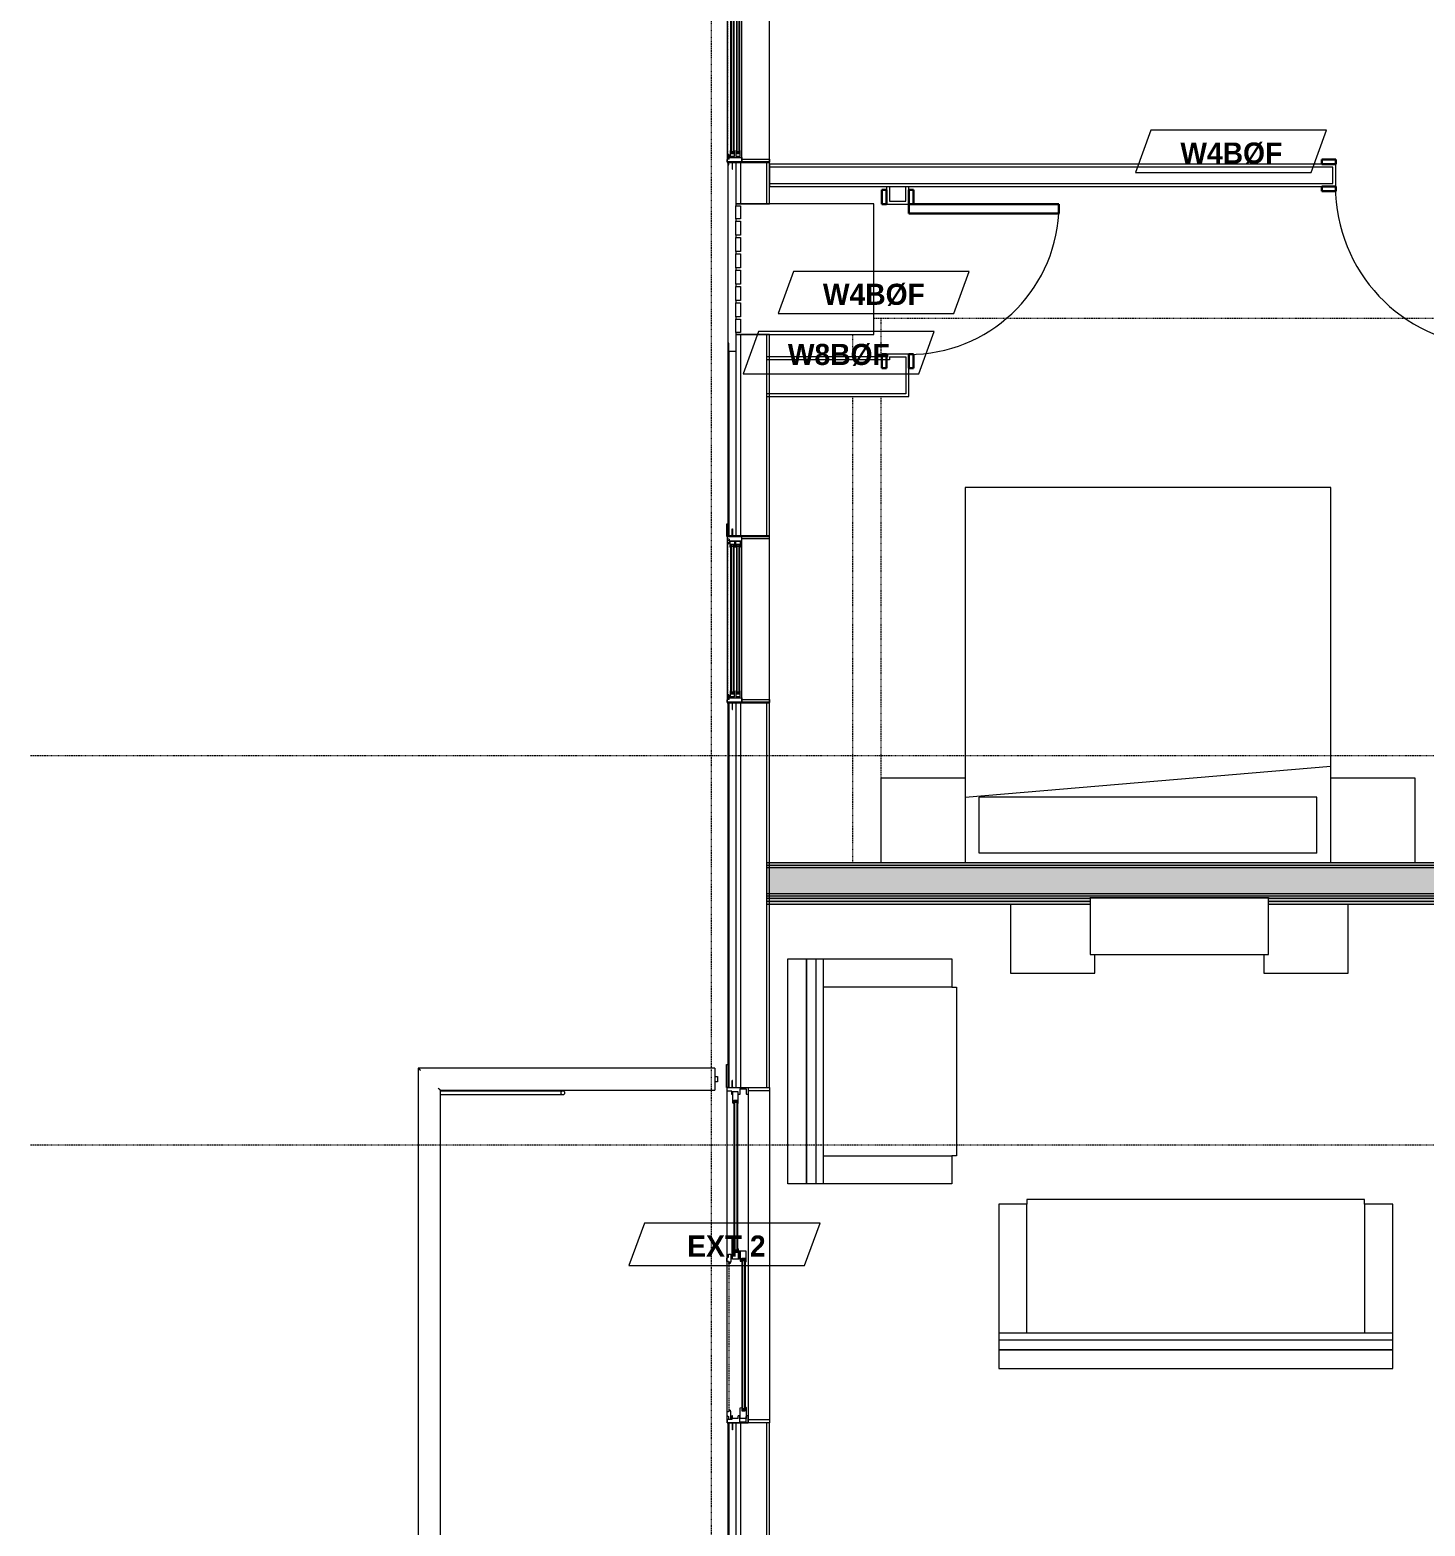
# Model space of a CAD drawing. Header units: inches. Extents: x -4010 to -1872, y 9846 to 12241.
# Drawn here: x -4009.5 to -3712, y 10989.2 to 11308.2 of the extents above; entities that cross this region are included whole.
import ezdxf

# ---------------------------------------------------------------- set-up
doc = ezdxf.new("R2010")
doc.units = ezdxf.units.IN
doc.header["$MEASUREMENT"] = 0
for name, pattern in [('Aligning Line 1_8_', [0.25, 0.125, -0.125]), ('Aligning Line 1_8__2_', [0.25, 0.125, -0.125]), ('Dash', [0.25, 0.125, -0.125])]:
    doc.linetypes.add(name, pattern=pattern)
for name, color, linetype, lineweight in [('0-1', 7, 'Continuous', 5), ('0-2', 7, 'Continuous', 9), ('A-DETL-GENF-1', 7, 'Continuous', 9), ('A-DETL-GENF-2', 92, 'Continuous', 18), ('A-DETL-GENF-HDLN-1', 7, 'Dash', 9), ('A-DETL-GENF-HDLN-2', 1, 'Continuous', 18), ('A-DOOR', 31, 'Continuous', 18), ('A-DOOR-1', 7, 'Continuous', 9), ('A-DOOR-3', 31, 'Continuous', 9), ('A-DOOR-4', 31, 'Continuous', 30), ('A-DOOR-FRAM-1', 7, 'Continuous', 9), ('A-DOOR-FRAM-3', 31, 'Continuous', 30), ('A-FLOR-HRAL-1', 7, 'Continuous', 9), ('A-GENM-1', 7, 'Continuous', 9), ('A-GLAZ', 151, 'Continuous', 18), ('A-GLAZ-1', 10, 'Continuous', 30), ('A-GLAZ-2', 7, 'Continuous', 9), ('A-WALL', 113, 'Continuous', 18), ('A-WALL-1', 7, 'Continuous', 9), ('A-WALL-2', 250, 'Continuous', 18), ('A-WALL-3', 113, 'Continuous', 9), ('A-WALL-IDEN', 211, 'Continuous', 9), ('G-ANNO-SYMB-1', 147, 'Aligning Line 1_8_', 9), ('G-ANNO-SYMB-2', 147, 'Aligning Line 1_8__2_', 9), ('I-FURN', 30, 'Continuous', 9), ('I-FURN-HDLN', 30, 'Dash', 9), ('I-WALL-1', 21, 'Continuous', 18), ('I-WALL-2', 241, 'Continuous', 5), ('I-WALL-3', 7, 'Continuous', 9), ('I-WALL-4', 2, 'Continuous', 9), ('S-BEAM-1', 7, 'Continuous', 9)]:
    doc.layers.add(name, color=color, linetype=linetype, lineweight=lineweight)
doc.styles.add('Century Gothic_B', font='GOTHICB.TTF', dxfattribs={"height": 4.5})

# ---------------------------------------------------------------- blocks, each defined once
blk = doc.blocks.new('Window-Double_Hung-Marvin-Essential - ESDH3066 - 3rd floor-3033826-UNITS PLANS - 3RD FLOOR')
at = {"layer": 'A-DETL-GENF-HDLN-1'}
blk.add_line((16.1, 4.47), (-16.5, 4.47), dxfattribs=at)
at = {"layer": 'A-DETL-GENF-HDLN-2'}
for p, q in [((-19.25, 3.48), (-19.25, 3.44)), ((-17.75, 3.48), (-19.25, 3.48)), ((-19.25, 3.44), (-17.9, 3.44)), ((-17.9, 3.44), (-17.9, 3.33)), ((-17.9, 3.33), (-17.75, 3.33)), ((-17.75, 4.53), (-17.16, 4.53)), ((-17.75, 4.53), (-17.75, 1.44)), ((-17.08, 4.12), (-17.16, 4.53)), ((-17.08, 4.12), (-16.19, 4.12)), ((-16.85, 4.5), (-16.85, 4.12)), ((-16.3, 4.5), (-16.85, 4.5)), ((-16.38, 4.02), (-16.72, 4.02)), ((-16.72, 4.02), (-16.72, 1.44)), ((-15.34, 3.94), (-16.56, 3.94)), ((-16.56, 3), (-16.56, 3.94)), ((-16.38, 4.12), (-16.38, 4.02)), ((-16.3, 4.26), (-16.3, 4.5)), ((-16.18, 4.26), (-16.3, 4.26)), ((-16.19, 4.22), (-16.1, 4.22)), ((-16.19, 4.12), (-16.19, 4.22)), ((-16.18, 4.47), (-16.1, 4.47)), ((-16.18, 4.47), (-16.18, 4.26)), ((-16.1, 4.22), (-16.1, 4.47)), ((-15.94, 3.12), (-15.94, 3.84)), ((-15.94, 3.84), (-15.28, 3.84)), ((-15.84, 3.13), (-15.84, 3.82)), ((-15.54, 3.26), (-15.54, 3.7)), ((-15.34, 3.94), (-15.28, 3.88)), ((-15.28, 3.84), (-15.28, 3.88)), ((15.34, 3.94), (15.28, 3.88)), ((15.28, 3.84), (15.28, 3.88)), ((15.94, 3.84), (15.28, 3.84)), ((15.34, 3.94), (16.56, 3.94)), ((15.54, 3.26), (15.54, 3.7)), ((15.84, 3.13), (15.84, 3.82)), ((15.94, 3.12), (15.94, 3.84)), ((16.18, 4.47), (16.1, 4.47)), ((16.1, 4.22), (16.1, 4.47)), ((16.19, 4.22), (16.1, 4.22)), ((16.18, 4.47), (16.18, 4.26)), ((16.18, 4.26), (16.3, 4.26)), ((16.19, 4.12), (16.19, 4.22)), ((17.08, 4.12), (16.19, 4.12)), ((16.3, 4.26), (16.3, 4.5)), ((16.3, 4.5), (16.85, 4.5)), ((16.38, 4.12), (16.38, 4.02)), ((16.38, 4.02), (16.72, 4.02)), ((16.56, 3), (16.56, 3.94)), ((16.72, 4.02), (16.72, 1.44)), ((16.85, 4.5), (16.85, 4.12)), ((17.08, 4.12), (17.16, 4.53)), ((17.75, 4.53), (17.16, 4.53)), ((17.75, 4.53), (17.75, 1.44)), ((17.75, 3.48), (19.25, 3.48)), ((17.9, 3.33), (17.75, 3.33)), ((17.9, 3.44), (17.9, 3.33)), ((19.25, 3.44), (17.9, 3.44)), ((19.25, 3.48), (19.25, 3.44)), ((-16.72, 1.44), (-17.75, 1.44)), ((-17.13, 1.41), (-17.13, -4.44)), ((-16.56, 3), (-15.34, 3)), ((-15.34, 2.72), (-16.56, 2.72)), ((-16.56, 1.78), (-16.56, 2.72)), ((-16.56, 1.78), (-15.34, 1.78)), ((-15.28, 3.12), (-15.94, 3.12)), ((-15.94, 1.9), (-15.94, 2.62)), ((-15.94, 2.62), (-15.28, 2.62)), ((-15.28, 1.9), (-15.94, 1.9)), ((-15.84, 1.91), (-15.84, 2.6)), ((-15.54, 2.04), (-15.54, 2.48)), ((-15.34, 3), (-15.28, 3.06)), ((-15.34, 2.72), (-15.28, 2.66)), ((-15.34, 1.78), (-15.28, 1.84)), ((-15.28, 3.06), (-15.28, 3.12)), ((-15.28, 2.62), (-15.28, 2.66)), ((-15.28, 1.84), (-15.28, 1.9)), ((15.28, 3.06), (15.28, 3.12)), ((15.28, 3.12), (15.94, 3.12)), ((15.34, 3), (15.28, 3.06)), ((15.34, 2.72), (15.28, 2.66)), ((15.28, 2.62), (15.28, 2.66)), ((15.94, 2.62), (15.28, 2.62)), ((15.28, 1.84), (15.28, 1.9)), ((15.28, 1.9), (15.94, 1.9)), ((15.34, 1.78), (15.28, 1.84)), ((16.56, 3), (15.34, 3)), ((15.34, 2.72), (16.56, 2.72)), ((16.56, 1.78), (15.34, 1.78)), ((15.54, 2.04), (15.54, 2.48)), ((15.84, 1.91), (15.84, 2.6)), ((15.94, 1.9), (15.94, 2.62)), ((16.56, 1.78), (16.56, 2.72)), ((16.72, 1.44), (17.75, 1.44)), ((17.12, -4.44), (17.12, 1.41)), ((-17.13, -4.44), (-17.75, -4.44)), ((17.12, -4.44), (17.75, -4.44))]:
    blk.add_line(p, q, dxfattribs=at)
at = {"layer": 'A-GLAZ'}
for p, q in [((15.84, 3.82), (-15.84, 3.82)), ((15.84, 3.7), (-15.84, 3.7)), ((15.84, 3.26), (-15.84, 3.26)), ((15.84, 3.13), (-15.84, 3.13)), ((15.84, 2.6), (-15.84, 2.6)), ((15.84, 2.48), (-15.84, 2.48)), ((15.84, 2.04), (-15.84, 2.04)), ((15.84, 1.91), (-15.84, 1.91))]:
    blk.add_line(p, q, dxfattribs=at)
at = {"layer": 'A-GLAZ-1'}
for p, q in [((-17.75, 4.53), (-17.75, 1.44)), ((17.75, 1.44), (17.75, 4.53)), ((-17.75, 1.41), (-17.75, -4.44)), ((17.75, -4.44), (17.75, 1.41))]:
    blk.add_line(p, q, dxfattribs=at)
at = {"layer": 'A-GLAZ-2'}
for p, q in [((17.75, 4.53), (-17.75, 4.53)), ((20.27, 4.69), (17.75, 4.69)), ((17.75, 4.69), (17.75, 4.53)), ((17.75, 4.44), (20.27, 4.44)), ((20.27, 4.44), (20.27, 4.69)), ((-17.75, 1.44), (17.75, 1.44)), ((-17.75, -4.44), (17.75, -4.44))]:
    blk.add_line(p, q, dxfattribs=at)
blk = doc.blocks.new('V-Series_EWC4_SPVU_RFA_2015 - 2ND AND 3RD FLOOR-2226480-UNITS PLANS - 3RD FLOOR')
at = {"layer": 'A-GENM-1'}
for p, q in [((-3829.54, 11738.59), (-3858.97, 11738.59)), ((-3858.97, 11738.59), (-3858.97, 11738.15)), ((-3858.97, 11735.36), (-3858.97, 11738.15)), ((-3858.97, 11738.15), (-3857.97, 11738.15)), ((-3857.97, 11738.15), (-3857.97, 11735.36)), ((-3829.54, 11710.71), (-3829.54, 11738.59)), ((-3857.97, 11735.36), (-3858.97, 11735.36)), ((-3858.97, 11735.36), (-3858.97, 11734.86)), ((-3858.97, 11731.87), (-3858.97, 11734.86)), ((-3858.97, 11734.86), (-3857.97, 11734.86)), ((-3857.97, 11734.86), (-3857.97, 11731.87)), ((-3857.97, 11731.87), (-3858.97, 11731.87)), ((-3858.97, 11731.87), (-3858.97, 11731.37)), ((-3858.97, 11728.39), (-3858.97, 11731.37)), ((-3858.97, 11731.37), (-3857.97, 11731.37)), ((-3857.97, 11731.37), (-3857.97, 11728.39)), ((-3857.97, 11728.39), (-3858.97, 11728.39)), ((-3858.97, 11728.39), (-3858.97, 11727.89)), ((-3858.97, 11724.9), (-3858.97, 11727.89)), ((-3858.97, 11727.89), (-3857.97, 11727.89)), ((-3857.97, 11727.89), (-3857.97, 11724.9)), ((-3857.97, 11724.9), (-3858.97, 11724.9)), ((-3858.97, 11724.9), (-3858.97, 11724.4)), ((-3858.97, 11721.42), (-3858.97, 11724.4)), ((-3858.97, 11724.4), (-3857.97, 11724.4)), ((-3857.97, 11724.4), (-3857.97, 11721.42)), ((-3857.97, 11721.42), (-3858.97, 11721.42)), ((-3858.97, 11721.42), (-3858.97, 11720.92)), ((-3858.97, 11717.93), (-3858.97, 11720.92)), ((-3858.97, 11720.92), (-3857.97, 11720.92)), ((-3857.97, 11720.92), (-3857.97, 11717.93)), ((-3857.97, 11717.93), (-3858.97, 11717.93)), ((-3858.97, 11717.93), (-3858.97, 11717.43)), ((-3858.97, 11714.45), (-3858.97, 11717.43)), ((-3858.97, 11717.43), (-3857.97, 11717.43)), ((-3857.97, 11714.45), (-3858.97, 11714.45)), ((-3858.97, 11714.45), (-3858.97, 11713.95)), ((-3857.97, 11717.43), (-3857.97, 11714.45)), ((-3858.97, 11711.15), (-3858.97, 11713.95)), ((-3858.97, 11713.95), (-3857.97, 11713.95)), ((-3857.97, 11713.95), (-3857.97, 11711.15)), ((-3857.97, 11711.15), (-3858.97, 11711.15)), ((-3858.97, 11711.15), (-3858.97, 11710.71)), ((-3858.97, 11710.71), (-3829.54, 11710.71))]:
    blk.add_line(p, q, dxfattribs=at)
blk = doc.blocks.new('Perforated Panel at Magic-Pak - hvac panel - 3rd floor-2505075-UNITS PLANS - 3RD FLOOR')
at = {"layer": 'A-GLAZ-2'}
for p, q in [((19.01, 4.44), (-19.01, 4.44)), ((-19.01, 4.37), (19.01, 4.37))]:
    blk.add_line(p, q, dxfattribs=at)
blk = doc.blocks.new('Railing - Baluster_01-2700443-UNITS PLANS - 3RD FLOOR')
at = {"layer": 'A-FLOR-HRAL-1'}
for p, q in [((-0.59, 1.18), (0.59, 1.18)), ((-0.59, 0.59), (-0.59, 1.18)), ((0.59, 1.18), (0.59, 0.59))]:
    blk.add_line(p, q, dxfattribs=at)
blk = doc.blocks.new('Railing - Railing-2700310-UNITS PLANS - 3RD FLOOR')
at = {"layer": 'A-FLOR-HRAL-1'}
for p, q in [((-3863.47, 11086.83), (-3926.72, 11086.83)), ((-3926.72, 11086.83), (-3926.72, 10972.78)), ((-3863.47, 11086.83), (-3863.47, 11086.35)), ((-3863.47, 11086.35), (-3863.47, 11082.57)), ((-3922, 11082.1), (-3863.47, 11082.1)), ((-3922, 10977.5), (-3922, 11082.1)), ((-3863.47, 11082.57), (-3863.47, 11082.1)), ((-3863.47, 10977.5), (-3922, 10977.5)), ((-3863.47, 10977.5), (-3863.47, 10977.03)), ((-3863.47, 10977.03), (-3863.47, 10973.25)), ((-3926.72, 10972.78), (-3863.47, 10972.78)), ((-3863.47, 10973.25), (-3863.47, 10972.78))]:
    blk.add_line(p, q, dxfattribs=at)
for points, knots in [([(-3926.72, 11086.83), (-3926.72, 11086.83), (-3926.72, 11086.82), (-3926.69, 11086.79), (-3926.66, 11086.76), (-3926.63, 11086.74), (-3926.61, 11086.71), (-3926.58, 11086.68), (-3926.54, 11086.64), (-3926.5, 11086.6), (-3926.46, 11086.56), (-3926.42, 11086.53), (-3926.35, 11086.46), (-3926.29, 11086.4), (-3926.25, 11086.35)], [0, 0, 0, 0, 0.166667, 0.25, 0.333333, 0.416667, 0.458333, 0.5, 0.583333, 0.666667, 0.708333, 0.75, 0.833333, 1, 1, 1, 1]), ([(-3922.47, 11082.57), (-3922.43, 11082.53), (-3922.37, 11082.47), (-3922.29, 11082.39), (-3922.24, 11082.35), (-3922.21, 11082.31), (-3922.18, 11082.28), (-3922.14, 11082.25), (-3922.12, 11082.22), (-3922.09, 11082.19), (-3922.06, 11082.16), (-3922.03, 11082.14), (-3922.01, 11082.11), (-3922, 11082.1), (-3922, 11082.1)], [0, 0, 0, 0, 0.166667, 0.25, 0.333333, 0.375, 0.416667, 0.5, 0.541667, 0.583333, 0.666667, 0.75, 0.833333, 1, 1, 1, 1]), ([(-3922.47, 10977.03), (-3922.43, 10977.07), (-3922.37, 10977.13), (-3922.29, 10977.21), (-3922.24, 10977.26), (-3922.21, 10977.29), (-3922.18, 10977.33), (-3922.14, 10977.36), (-3922.12, 10977.38), (-3922.09, 10977.41), (-3922.06, 10977.44), (-3922.03, 10977.47), (-3922.01, 10977.49), (-3922, 10977.5), (-3922, 10977.5)], [0, 0, 0, 0, 0.166667, 0.25, 0.333333, 0.375, 0.416667, 0.5, 0.541667, 0.583333, 0.666667, 0.75, 0.833333, 1, 1, 1, 1]), ([(-3926.72, 10972.78), (-3926.72, 10972.78), (-3926.72, 10972.78), (-3926.69, 10972.81), (-3926.66, 10972.84), (-3926.63, 10972.87), (-3926.61, 10972.89), (-3926.58, 10972.92), (-3926.54, 10972.96), (-3926.5, 10973), (-3926.46, 10973.04), (-3926.42, 10973.08), (-3926.35, 10973.15), (-3926.29, 10973.21), (-3926.25, 10973.25)], [0, 0, 0, 0, 0.166667, 0.25, 0.333333, 0.416667, 0.458333, 0.5, 0.583333, 0.666667, 0.708333, 0.75, 0.833333, 1, 1, 1, 1])]:
    blk.add_open_spline(points, degree=3, knots=knots, dxfattribs=at)
at = {"rotation": 270.0000000000003}
blk.add_blockref('Railing - Baluster_01-2700443-UNITS PLANS - 3RD FLOOR', (-3864.06, 11084.46), dxfattribs=at)
blk = doc.blocks.new('Walls 83 - Walls 1-2574995-UNITS PLANS - 3RD FLOOR')
at = {"layer": 'S-BEAM-1'}
for p, q in [((-3895.9, 11081.92), (-3922, 11081.92)), ((-3922, 11081.17), (-3895.9, 11081.17))]:
    blk.add_line(p, q, dxfattribs=at)
at = {"layer": 'S-BEAM-1', "flags": 128}
for points in [[(-3895.9, 11081.92), (-3896, 11081.91), (-3896.1, 11081.88), (-3896.19, 11081.82), (-3896.26, 11081.76), (-3896.31, 11081.68), (-3896.33, 11081.59), (-3896.33, 11081.5), (-3896.31, 11081.41), (-3896.26, 11081.33), (-3896.19, 11081.26), (-3896.1, 11081.21), (-3896, 11081.18), (-3895.9, 11081.17)], [(-3895.9, 11081.17), (-3895.8, 11081.18), (-3895.7, 11081.21), (-3895.61, 11081.26), (-3895.55, 11081.33), (-3895.5, 11081.41), (-3895.47, 11081.5), (-3895.47, 11081.59), (-3895.5, 11081.68), (-3895.55, 11081.76), (-3895.61, 11081.82), (-3895.7, 11081.88), (-3895.8, 11081.91), (-3895.9, 11081.92)]]:
    blk.add_lwpolyline(points, dxfattribs=at)
blk = doc.blocks.new('Door-Sliding-Marvin-2_Panel_Patio_Door-Essential - ESSPD6068 - 3rd floor-3095062-UNITS PLANS - 3RD FLOOR')
at = {"layer": 'A-DETL-GENF-1'}
for p, q in [((-32.87, -2.97), (-32.87, -2.52)), ((-32.61, -2.97), (-32.61, -2.52))]:
    blk.add_line(p, q, dxfattribs=at)
at = {"layer": 'A-DETL-GENF-2'}
for p, q in [((-35.75, 4.44), (-35.06, 4.44)), ((-35.75, -0.03), (-35.75, 4.44)), ((-35.06, 4.44), (-35.06, -0.03)), ((35.06, 4.44), (35.75, 4.44)), ((35.06, -0.03), (35.06, 4.44)), ((35.75, 4.44), (35.75, -0.03)), ((-35.06, -0.03), (-35.75, -0.03)), ((-35.75, -0.06), (-34.25, -0.06)), ((-35.75, -4.53), (-35.75, -0.06)), ((-35.5, -0.5), (-34.39, -0.5)), ((-35.5, -1.88), (-35.5, -0.5)), ((-35.5, -1.88), (-34.25, -1.88)), ((-32.41, -2.19), (-34.81, -2.19)), ((-34.81, -2.19), (-34.81, -3.44)), ((-34.39, -0.5), (-34.25, -0.35)), ((-34.25, -0.06), (-34.25, -0.35)), ((-34.25, -1.88), (-34.25, -2.19)), ((-33.09, -2.38), (-32.34, -2.38)), ((-33.09, -3.13), (-33.09, -2.38)), ((-32.38, -3.13), (-33.09, -3.13)), ((-32.98, -2.52), (-32.98, -2.38)), ((-32.98, -2.97), (-32.98, -3.13)), ((-32.46, -3.44), (-32.38, -3.13)), ((-32.34, -2.25), (-32.41, -2.19)), ((-32.34, -2.38), (-32.34, -2.25)), ((35.75, -0.03), (35.06, -0.03)), ((-37.25, -3.44), (-37.25, -3.48)), ((-35.91, -3.44), (-37.25, -3.44)), ((-35.75, -3.48), (-37.25, -3.48)), ((-35.75, -3.33), (-35.91, -3.33)), ((-35.91, -3.44), (-35.91, -3.33)), ((-35, -4.53), (-35.75, -4.53)), ((-34.25, -3.56), (-35, -3.56)), ((-35, -3.56), (-35, -4.53)), ((-34.81, -3.44), (-32.46, -3.44)), ((-34.25, -3.44), (-34.25, -3.56))]:
    blk.add_line(p, q, dxfattribs=at)
at = {"layer": 'A-DETL-GENF-HDLN-1'}
blk.add_line((1.75, -4.19), (33.01, -4.19), dxfattribs=at)
at = {"layer": 'A-DETL-GENF-HDLN-2'}
for p, q in [((-32.87, -2.97), (-32.87, -2.52)), ((-32.61, -2.97), (-32.61, -2.52)), ((-1.41, -2.25), (-1.34, -2.19)), ((-1.41, -2.38), (-1.41, -2.25)), ((-0.66, -2.38), (-1.41, -2.38)), ((-1.29, -3.44), (-1.38, -3.13)), ((-1.38, -3.13), (-0.66, -3.13)), ((-1.34, -2.19), (0.87, -2.19)), ((-1.14, -2.97), (-1.14, -2.52)), ((1.34, -0.5), (-0.88, -0.5)), ((-0.88, -0.5), (-0.88, -1.97)), ((-0.88, -1.75), (1.29, -1.75)), ((0.24, -2.07), (-0.88, -1.97)), ((-0.88, -2.97), (-0.88, -2.52)), ((-0.77, -2.52), (-0.77, -2.38)), ((-0.77, -2.97), (-0.77, -3.13)), ((-0.66, -3.13), (-0.66, -2.38)), ((-0.24, -1.83), (-0.43, -1.83)), ((-0.43, -1.83), (-0.43, -1.93)), ((-0.43, -1.93), (0.43, -2.01)), ((-0.24, -1.76), (-0.24, -1.83)), ((-0.24, -1.87), (-0.24, -1.95)), ((-0.24, -1.87), (0.87, -1.97)), ((0.24, -2.07), (0.24, -1.99)), ((0.24, -2.11), (0.43, -2.11)), ((0.24, -2.18), (0.24, -2.11)), ((0.43, -2.11), (0.43, -2.01)), ((0.66, -1.44), (0.66, -0.69)), ((0.66, -0.69), (1.41, -0.69)), ((1.37, -1.44), (0.66, -1.44)), ((0.77, -0.83), (0.77, -0.69)), ((0.77, -1.29), (0.77, -1.44)), ((0.87, -1.97), (0.87, -3.44)), ((0.88, -1.29), (0.88, -0.83)), ((1.14, -1.29), (1.14, -0.83)), ((1.29, -1.75), (1.37, -1.44)), ((1.41, -0.56), (1.34, -0.5)), ((1.41, -0.69), (1.41, -0.56)), ((32.41, -0.56), (32.47, -0.5)), ((32.41, -0.69), (32.41, -0.56)), ((33.16, -0.69), (32.41, -0.69)), ((32.52, -1.75), (32.44, -1.44)), ((32.44, -1.44), (33.16, -1.44)), ((32.47, -0.5), (34.84, -0.5)), ((34.84, -1.75), (32.52, -1.75)), ((32.68, -1.29), (32.68, -0.83)), ((32.93, -1.29), (32.93, -0.83)), ((33.04, -0.83), (33.04, -0.69)), ((33.04, -1.29), (33.04, -1.44)), ((33.16, -1.44), (33.16, -0.69)), ((35.75, -0.06), (34.25, -0.06)), ((34.25, -0.06), (34.25, -0.35)), ((34.39, -0.5), (34.25, -0.35)), ((35.5, -1.88), (34.25, -1.88)), ((34.25, -1.88), (34.25, -2.19)), ((34.81, -2.19), (34.25, -2.19)), ((35.5, -0.5), (34.39, -0.5)), ((34.81, -2.19), (34.81, -3.44)), ((34.84, -0.5), (34.84, -1.75)), ((35.5, -1.88), (35.5, -0.5)), ((35.75, -4.53), (35.75, -0.06)), ((0.87, -3.44), (-1.29, -3.44)), ((-0.24, -4.3), (-0.24, -3.78)), ((-0.24, -3.78), (1.51, -3.78)), ((0.34, -4.3), (-0.24, -4.3)), ((0.6, -4.61), (0.34, -4.3)), ((1.35, -4.61), (0.6, -4.61)), ((1.35, -4.3), (1.51, -4.3)), ((1.35, -4.3), (1.35, -4.61)), ((1.51, -3.78), (1.51, -3.9)), ((1.51, -3.9), (1.75, -3.9)), ((1.51, -3.94), (1.51, -4.3)), ((1.71, -3.94), (1.51, -3.94)), ((1.64, -4.08), (1.64, -4.19)), ((1.64, -4.08), (1.71, -4.08)), ((1.75, -4.19), (1.64, -4.19)), ((1.71, -4.08), (1.71, -3.94)), ((1.75, -3.9), (1.75, -4.19)), ((33.25, -3.9), (33.01, -3.9)), ((33.01, -3.9), (33.01, -4.19)), ((33.01, -4.19), (33.12, -4.19)), ((33.05, -3.94), (33.25, -3.94)), ((33.05, -4.08), (33.05, -3.94)), ((33.12, -4.08), (33.05, -4.08)), ((33.12, -4.08), (33.12, -4.19)), ((33.25, -3.78), (33.25, -3.9)), ((35, -3.78), (33.25, -3.78)), ((33.25, -3.94), (33.25, -4.3)), ((33.41, -4.3), (33.25, -4.3)), ((33.41, -4.3), (33.41, -4.61)), ((33.41, -4.61), (34.16, -4.61)), ((34.16, -4.61), (34.42, -4.3)), ((34.81, -3.44), (34.25, -3.44)), ((34.25, -3.44), (34.25, -3.56)), ((34.25, -3.56), (35, -3.56)), ((34.42, -4.3), (35, -4.3)), ((35, -3.56), (35, -4.53)), ((35, -4.53), (35.75, -4.53)), ((35.75, -3.33), (35.9, -3.33)), ((35.75, -3.48), (37.25, -3.48)), ((35.9, -3.44), (35.9, -3.33)), ((35.9, -3.44), (37.25, -3.44)), ((37.25, -3.44), (37.25, -3.48))]:
    blk.add_line(p, q, dxfattribs=at)
at = {"layer": 'A-DOOR'}
for p, q in [((-32.98, -2.38), (-0.77, -2.38)), ((-32.98, -2.52), (-0.77, -2.52)), ((-32.98, -2.97), (-0.77, -2.97)), ((-32.98, -3.13), (-0.77, -3.13)), ((0.77, -0.69), (33.04, -0.69)), ((0.77, -0.83), (33.04, -0.83)), ((0.77, -1.29), (33.04, -1.29)), ((0.77, -1.44), (33.04, -1.44))]:
    blk.add_line(p, q, dxfattribs=at)
at = {"layer": 'A-DOOR-1'}
for p, q in [((-40.68, -4.44), (-35.75, -4.44)), ((-40.68, -4.69), (-40.68, -4.44)), ((-35.75, -4.69), (-40.68, -4.69)), ((-35.75, -4.53), (-35.75, -4.69))]:
    blk.add_line(p, q, dxfattribs=at)
at = {"layer": 'A-DOOR-FRAM-1'}
for p, q in [((-35.75, -0.06), (35.75, -0.06)), ((-35.75, -4.53), (-35.75, -0.06)), ((35.75, -0.06), (35.75, -4.53)), ((35.75, -4.53), (-35.75, -4.53))]:
    blk.add_line(p, q, dxfattribs=at)
blk = doc.blocks.new('CTR - 1st Phase - Shell_rvt-1-UNITS PLANS - 3RD FLOOR')
at = {"layer": 'A-WALL-1'}
for p, q in [((-3860.72, 11279.98), (-3860.72, 11279.41)), ((-3860.72, 11279.41), (-3860.47, 11279.41)), ((-3860.47, 11279.41), (-3860.47, 11279.98)), ((-3858.97, 11279.98), (-3858.97, 11271.13)), ((-3857.69, 11279.98), (-3857.72, 11279.98)), ((-3851.85, 11271.13), (-3851.85, 11279.98)), ((-3858.97, 11271.13), (-3851.85, 11271.13)), ((-3851.85, 11243.25), (-3858.97, 11243.25)), ((-3858.97, 11243.25), (-3858.97, 11239.64)), ((-3851.85, 11200.28), (-3851.85, 11243.25)), ((-3860.47, 11241.39), (-3860.72, 11241.39)), ((-3860.72, 11241.39), (-3860.72, 11202.8)), ((-3860.47, 11239.64), (-3860.47, 11241.39)), ((-3858.97, 11239.64), (-3860.47, 11239.64)), ((-3857.72, 11200.28), (-3857.69, 11200.28)), ((-3860.72, 11164.78), (-3860.72, 11087.6)), ((-3857.69, 11164.78), (-3857.72, 11164.78)), ((-3851.85, 11082.68), (-3851.85, 11164.78)), ((-3856.35, 11082.68), (-3856.32, 11082.68)), ((-3851.85, 11081.99), (-3851.85, 11011.86)), ((-3860.72, 11011.18), (-3860.72, 10972.21)), ((-3856.32, 11011.18), (-3856.35, 11011.18)), ((-3851.85, 10964.13), (-3851.85, 11011.18))]:
    blk.add_line(p, q, dxfattribs=at)
at = {"layer": 'A-WALL-2'}
for p, q in [((-3857.97, 11279.98), (-3857.97, 11271.13)), ((-3852.47, 11279.98), (-3852.47, 11271.13)), ((-3857.97, 11243.25), (-3857.97, 11200.28)), ((-3852.47, 11243.25), (-3852.47, 11200.28)), ((-3860.47, 11239.64), (-3860.47, 11200.28)), ((-3858.97, 11239.64), (-3858.97, 11200.28)), ((-3860.47, 11164.78), (-3860.47, 11082.68)), ((-3858.97, 11164.78), (-3858.97, 11082.68)), ((-3857.97, 11164.78), (-3857.97, 11082.68)), ((-3852.47, 11164.78), (-3852.47, 11082.68)), ((-3860.47, 11011.18), (-3860.47, 10973.96)), ((-3858.97, 11011.18), (-3858.97, 10973.96)), ((-3857.97, 11011.18), (-3857.97, 10964.13)), ((-3852.47, 11011.18), (-3852.47, 10964.13))]:
    blk.add_line(p, q, dxfattribs=at)
at = {"layer": '0-2'}
for name, p, rotation in [('Window-Double_Hung-Marvin-Essential - ESDH3066 - 3rd floor-3033826-UNITS PLANS - 3RD FLOOR', (-3856.29, 11297.73), 89.99999999999991), ('Perforated Panel at Magic-Pak - hvac panel - 3rd floor-2505075-UNITS PLANS - 3RD FLOOR', (-3856.29, 11260.4), 89.99999999999991), ('Window-Double_Hung-Marvin-Essential - ESDH3066 - 3rd floor-3033826-UNITS PLANS - 3RD FLOOR', (-3856.29, 11182.53), 89.99999999999991), ('Door-Sliding-Marvin-2_Panel_Patio_Door-Essential - ESSPD6068 - 3rd floor-3095062-UNITS PLANS - 3RD FLOOR', (-3856.29, 11046.93), 269.9999999999999)]:
    blk.add_blockref(name, p, dxfattribs=dict(at, rotation=rotation))
for name, p in [('V-Series_EWC4_SPVU_RFA_2015 - 2ND AND 3RD FLOOR-2226480-UNITS PLANS - 3RD FLOOR', (0, -467.46)), ('Railing - Railing-2700310-UNITS PLANS - 3RD FLOOR', (0, 0)), ('Walls 83 - Walls 1-2574995-UNITS PLANS - 3RD FLOOR', (0, 0))]:
    blk.add_blockref(name, p, dxfattribs=at)
blk = doc.blocks.new('CTR - 1st Phase - Common Walls_rvt-1-UNITS PLANS - 3RD FLOOR')
at = {"layer": 'I-WALL-1'}
h = blk.add_hatch(color=256, dxfattribs=at)
h.paths.add_polyline_path([(-3487.3, 11121.75), (-3487.3, 11122.38), (-3745.41, 11122.38), (-3745.41, 11121.75), (-3494.85, 11121.75)], flags=0)
h.paths.add_polyline_path([(-3783.41, 11121.75), (-3783.41, 11122.38), (-3852.47, 11122.38), (-3852.47, 11121.75), (-3803.67, 11121.75)], flags=0)
at = {"layer": 'I-WALL-2'}
for points in [[(-3487.3, 11130), (-3487.3, 11130.63), (-3852.47, 11130.63), (-3852.47, 11130), (-3488.69, 11130)], [(-3486.67, 11129.5), (-3486.67, 11130), (-3852.47, 11130), (-3852.47, 11129.5), (-3487.3, 11129.5)], [(-3487.3, 11124), (-3486.67, 11124), (-3486.67, 11129.5), (-3852.47, 11129.5), (-3852.47, 11124), (-3494.85, 11124)], [(-3486.67, 11123.5), (-3486.67, 11124), (-3852.47, 11124), (-3852.47, 11123.5), (-3487.3, 11123.5)], [(-3486.67, 11123), (-3486.67, 11123.5), (-3852.47, 11123.5), (-3852.47, 11123), (-3783.41, 11123), (-3783.41, 11123.19), (-3745.41, 11123.19), (-3745.41, 11123), (-3487.3, 11123)]]:
    blk.add_hatch(color=256, dxfattribs=at).paths.add_polyline_path(points, flags=0)
h = blk.add_hatch(color=256, dxfattribs=at)
h.paths.add_polyline_path([(-3486.67, 11122.38), (-3486.67, 11123), (-3745.41, 11123), (-3745.41, 11122.38), (-3487.3, 11122.38)], flags=0)
h.paths.add_polyline_path([(-3783.41, 11122.38), (-3783.41, 11123), (-3852.47, 11123), (-3852.47, 11122.38), (-3803.67, 11122.38)], flags=0)
at = {"layer": 'A-WALL-2'}
for p, q in [((-3487.3, 11130), (-3852.47, 11130)), ((-3487.3, 11129.5), (-3852.47, 11129.5)), ((-3487.3, 11124), (-3852.47, 11124)), ((-3487.3, 11123.5), (-3852.47, 11123.5)), ((-3783.41, 11123), (-3852.47, 11123)), ((-3783.41, 11122.38), (-3852.47, 11122.38)), ((-3487.3, 11123), (-3745.41, 11123)), ((-3487.3, 11122.38), (-3745.41, 11122.38))]:
    blk.add_line(p, q, dxfattribs=at)
at = {"layer": 'G-ANNO-SYMB-1'}
for p, q in [((-1871.64, 11153.43), (-4009.55, 11153.43)), ((-1871.64, 11070.38), (-4009.55, 11070.38))]:
    blk.add_line(p, q, dxfattribs=at)
at = {"layer": 'I-WALL-3'}
for p, q in [((-3527.81, 11130.63), (-3852.47, 11130.63)), ((-3852.47, 11130.63), (-3852.47, 11121.75)), ((-3852.47, 11121.75), (-3783.41, 11121.75)), ((-3745.41, 11121.75), (-3487.3, 11121.75))]:
    blk.add_line(p, q, dxfattribs=at)
blk = doc.blocks.new('CTR - 1st Phase - Structure_rvt-1-UNITS PLANS - 3RD FLOOR')
at = {"layer": 'G-ANNO-SYMB-2'}
blk.add_line((-3864.19, 9867.01), (-3864.19, 12122.03), dxfattribs=at)
blk = doc.blocks.new('SWING - SINGLE - FLUSH - 2-10 x 6-8 - PRIVACY-3199405-UNITS PLANS - 3RD FLOOR')
at = {"layer": 'A-DOOR-3'}
blk.add_arc((17, -2.37), 34.07, 180, 266.6343, dxfattribs=at)
at = {"layer": 'A-DOOR-4'}
for p, q in [((15, -2.37), (15, -36.38)), ((17, -2.37), (15, -2.37)), ((17, -2.37), (17, -36.38)), ((17, -36.38), (15, -36.38))]:
    blk.add_line(p, q, dxfattribs=at)
at = {"layer": 'A-DOOR-FRAM-3'}
for p, q in [((-20, 2.38), (-20, 3.38)), ((-20, 3.38), (-17, 3.38)), ((-17, 3.38), (-17, 2.38)), ((17, 2.38), (17, 3.38)), ((17, 3.38), (20, 3.38)), ((20, 3.38), (20, 2.38)), ((-17, 2.38), (-20, 2.38)), ((20, 2.38), (17, 2.38)), ((-20, -2.37), (-17, -2.37)), ((-20, -3.37), (-20, -2.37)), ((-17, -2.37), (-17, -3.37)), ((17, -2.37), (20, -2.37)), ((17, -3.37), (17, -2.37)), ((20, -2.37), (20, -3.37)), ((-17, -3.37), (-20, -3.37)), ((20, -3.37), (17, -3.37))]:
    blk.add_line(p, q, dxfattribs=at)
blk = doc.blocks.new('Bed-Standard - King 78_ x 80_-V7-UNITS PLANS - 3RD FLOOR')
at = {"layer": 'I-FURN'}
for p, q in [((-28.31, 38.2), (-28.31, -41.8)), ((-25.31, 36.2), (-25.31, 24.2)), ((-25.31, 36.2), (46.69, 36.2)), ((46.69, 36.2), (46.69, 24.2)), ((49.69, -41.8), (49.69, 38.2)), ((49.69, 24.2), (-28.31, 17.63)), ((-25.31, 24.2), (46.69, 24.2)), ((-28.31, -41.8), (49.69, -41.8))]:
    blk.add_line(p, q, dxfattribs=at)
at = {"layer": 'I-FURN-HDLN'}
for p, q in [((-64.31, 38.2), (-64.31, -77.8)), ((67.69, -61.17), (67.69, 38.2)), ((73.69, -61.17), (73.69, 38.2)), ((67.69, -77.8), (67.69, -69.67)), ((73.69, -74.42), (73.69, -69.67)), ((-64.31, -77.8), (69.13, -77.8))]:
    blk.add_line(p, q, dxfattribs=at)
blk = doc.blocks.new('Entertainment_Center_14771 - Entertainment_Center_14771-V12-UNITS PLANS - 3RD FLOOR')
at = {"layer": 'I-FURN'}
for p, q in [((-36, 4.69), (-36, -10)), ((-19, 6.12), (19, 6.12)), ((-19, 6), (-19, 6.12)), ((19, 6), (-19, 6)), ((19, 6), (-19, 6)), ((-19, 6), (-19, -6)), ((19, 6.12), (19, 6)), ((19, -6), (19, 6)), ((36, -10), (36, 4.69)), ((-19, -6), (19, -6)), ((-18, -10), (-18, -6)), ((18, -6), (18, -10)), ((-36, -10), (-18, -10)), ((-35.34, -10), (-35.34, -10.03)), ((-35.34, -10.03), (-34.85, -10.03)), ((-34.85, -10.03), (-34.85, -10)), ((-19.66, -10), (-19.66, -10.03)), ((-19.66, -10.03), (-18.66, -10.03)), ((-18.66, -10.03), (-18.66, -10)), ((18, -10), (36, -10)), ((18.66, -10), (18.66, -10.03)), ((18.66, -10.03), (19.66, -10.03)), ((19.66, -10.03), (19.66, -10)), ((34.85, -10), (34.85, -10.03)), ((34.85, -10.03), (35.34, -10.03)), ((35.34, -10.03), (35.34, -10))]:
    blk.add_line(p, q, dxfattribs=at)
blk = doc.blocks.new('Couch-Both_Arms-Generic - 1-1352606-UNITS PLANS - 3RD FLOOR')
at = {"layer": 'I-FURN'}
for p, q in [((42, 17.5), (-42, 17.5)), ((-42, 17.5), (-42, 13.5)), ((42, 13.5), (42, 17.5)), ((-42, 13.5), (42, 13.5)), ((42, 13.5), (-42, 13.5)), ((-42, 13.5), (-42, 10)), ((42, 10), (42, 13.5)), ((-42, 11.5), (42, 11.5)), ((-42, 10), (-42, -17.5)), ((-42, 10), (42, 10)), ((-36, -17.5), (-36, 10)), ((36, 10), (36, -17.5)), ((42, -17.5), (42, 10)), ((-42, -17.5), (-36, -17.5)), ((-36, -17.5), (-36, -18.5)), ((-36, -18.5), (36, -18.5)), ((36, -18.5), (36, -17.5)), ((36, -17.5), (42, -17.5))]:
    blk.add_line(p, q, dxfattribs=at)
blk = doc.blocks.new('Couch-Both_Arms-Generic - 2-1523460-UNITS PLANS - 3RD FLOOR')
at = {"layer": 'I-FURN'}
for p, q in [((-24, 17.5), (-18, 17.5)), ((-24, -10), (-24, 17.5)), ((-18, 18.5), (18, 18.5)), ((-18, 17.5), (-18, 18.5)), ((-18, 17.5), (-18, -10)), ((18, 18.5), (18, 17.5)), ((18, 17.5), (24, 17.5)), ((18, -10), (18, 17.5)), ((24, 17.5), (24, -10)), ((-24, -10), (24, -10)), ((-24, -13.5), (-24, -10)), ((-24, -11.5), (24, -11.5)), ((24, -10), (24, -13.5)), ((-24, -13.5), (24, -13.5)), ((-24, -17.5), (-24, -13.5)), ((24, -13.5), (-24, -13.5)), ((24, -13.5), (24, -17.5)), ((24, -17.5), (-24, -17.5))]:
    blk.add_line(p, q, dxfattribs=at)
blk = doc.blocks.new('Table-Night Stand - 18_ x 18_ x 24_-V21-UNITS PLANS - 3RD FLOOR')
at = {"layer": 'I-FURN'}
for p, q in [((18.15, 0), (18.15, 18)), ((0.15, 0), (18.15, 0))]:
    blk.add_line(p, q, dxfattribs=at)
blk = doc.blocks.new('Table-Night Stand - 18_ x 18_ x 24_-V22-UNITS PLANS - 3RD FLOOR')
at = {"layer": 'I-FURN'}
for p, q in [((0.15, 18), (0.15, 0)), ((0.15, 0), (18.15, 0))]:
    blk.add_line(p, q, dxfattribs=at)
blk = doc.blocks.new('SWING - SINGLE - FLUSH - 32_ x 80_ - MAGIC PAK DOOR - ACOUSTICAL SEAL-3930378-UNITS PLANS - 3RD FLOOR')
at = {"layer": 'A-DOOR-3'}
blk.add_arc((16, -2.37), 32.07, 180, 266.4241, dxfattribs=at)
at = {"layer": 'A-DOOR-4'}
for p, q in [((14, -2.37), (14, -34.38)), ((16, -2.37), (14, -2.37)), ((16, -2.37), (16, -34.38)), ((16, -34.38), (14, -34.38))]:
    blk.add_line(p, q, dxfattribs=at)
at = {"layer": 'A-DOOR-FRAM-3'}
for p, q in [((-19, 2.38), (-19, 3.38)), ((-19, 3.38), (-16, 3.38)), ((-16, 3.38), (-16, 2.38)), ((16, 2.38), (16, 3.38)), ((16, 3.38), (19, 3.38)), ((19, 3.38), (19, 2.38)), ((-16, 2.38), (-19, 2.38)), ((19, 2.38), (16, 2.38)), ((-19, -2.37), (-16, -2.37)), ((-19, -3.37), (-19, -2.37)), ((-16, -2.37), (-16, -3.37)), ((16, -2.37), (19, -2.37)), ((16, -3.37), (16, -2.37)), ((19, -2.37), (19, -3.37)), ((-16, -3.37), (-19, -3.37)), ((19, -3.37), (16, -3.37))]:
    blk.add_line(p, q, dxfattribs=at)
blk = doc.blocks.new('Wall Tag - Arch Wall-3956453-UNITS PLANS - 3RD FLOOR')
at = {"layer": 'A-WALL-IDEN'}
for p, q in [((-0.3561, 0.0937), (-0.4244, -0.0937)), ((0.4244, 0.0937), (-0.3561, 0.0937)), ((0.3561, -0.0937), (0.4244, 0.0937)), ((-0.4244, -0.0937), (0.3561, -0.0937))]:
    blk.add_line(p, q, dxfattribs=at)

msp = doc.modelspace()

# ---------------------------------------------------------------- linework, layer by layer
at = {"layer": 'A-WALL'}
for p, q in [((-3731.67374, 11278.9394), (-3851.84874, 11278.9394)), ((-3731.67374, 11275.4394), (-3731.67374, 11278.9394)), ((-3851.84874, 11275.4394), (-3731.67374, 11275.4394)), ((-3826.22374, 11274.8144), (-3826.22374, 11271.6894)), ((-3822.72374, 11271.6894), (-3822.72374, 11274.8144)), ((-3826.22374, 11271.6894), (-3822.72374, 11271.6894)), ((-3826.22374, 11237.8769), (-3852.47374, 11237.8769)), ((-3826.22374, 11238.5019), (-3826.22374, 11237.8769)), ((-3822.72374, 11238.5019), (-3822.72374, 11230.6269)), ((-3822.72374, 11230.6269), (-3852.47374, 11230.6269))]:
    msp.add_line(p, q, dxfattribs=at)
at = {"layer": 'A-WALL-3'}
for p, q in [((-3731.04874, 11279.5644), (-3851.84874, 11279.5644)), ((-3851.84874, 11279.5644), (-3851.84874, 11274.8144)), ((-3731.04874, 11274.8144), (-3731.04874, 11279.5644)), ((-3851.84874, 11274.8144), (-3731.04874, 11274.8144)), ((-3826.84874, 11274.8144), (-3826.84874, 11271.0644)), ((-3822.09874, 11271.0644), (-3822.09874, 11274.8144)), ((-3826.84874, 11271.0644), (-3822.09874, 11271.0644)), ((-3822.09874, 11239.0644), (-3826.84874, 11239.0644)), ((-3826.84874, 11239.0644), (-3826.84874, 11238.5019)), ((-3822.09874, 11238.5019), (-3822.09874, 11239.0644)), ((-3826.22374, 11238.5019), (-3822.72374, 11238.5019))]:
    msp.add_line(p, q, dxfattribs=at)
at = {"layer": 'I-WALL-4'}
for p, q in [((-3826.84874, 11238.5019), (-3852.47374, 11238.5019)), ((-3852.47374, 11238.5019), (-3852.47374, 11230.0019)), ((-3822.09874, 11230.0019), (-3822.09874, 11238.5019)), ((-3852.47374, 11230.0019), (-3822.09874, 11230.0019))]:
    msp.add_line(p, q, dxfattribs=at)

# ---------------------------------------------------------------- block references
at = {"layer": '0-1'}
for name in ['CTR - 1st Phase - Common Walls_rvt-1-UNITS PLANS - 3RD FLOOR', 'CTR - 1st Phase - Shell_rvt-1-UNITS PLANS - 3RD FLOOR', 'CTR - 1st Phase - Structure_rvt-1-UNITS PLANS - 3RD FLOOR']:
    msp.add_blockref(name, (0, 0), dxfattribs=at)
at = {"layer": 'A-DOOR-3'}
msp.add_blockref('SWING - SINGLE - FLUSH - 2-10 x 6-8 - PRIVACY-3199405-UNITS PLANS - 3RD FLOOR', (-3714.04874, 11277.1894), dxfattribs=at)
at = {"layer": 'A-DOOR-3', "rotation": 90.00000000000928}
msp.add_blockref('SWING - SINGLE - FLUSH - 32_ x 80_ - MAGIC PAK DOOR - ACOUSTICAL SEAL-3930378-UNITS PLANS - 3RD FLOOR', (-3824.47374, 11255.0644), dxfattribs=at)
at = {"layer": 'A-WALL-IDEN', "xscale": 47.99999999999997, "yscale": 47.99999999999997, "zscale": 47.99999999999997}
for p in [(-3753.3669, 11282.31642), (-3829.60076, 11252.20131), (-3837.0794, 11239.37892), (-3861.41326, 11049.2644)]:
    msp.add_blockref('Wall Tag - Arch Wall-3956453-UNITS PLANS - 3RD FLOOR', p, dxfattribs=at)
at = {"layer": 'I-FURN'}
for name, p, rotation in [('Bed-Standard - King 78_ x 80_-V7-UNITS PLANS - 3RD FLOOR', (-3760.41021, 11168.83181), 180), ('Table-Night Stand - 18_ x 18_ x 24_-V21-UNITS PLANS - 3RD FLOOR', (-3809.95174, 11148.6269), 180), ('Table-Night Stand - 18_ x 18_ x 24_-V22-UNITS PLANS - 3RD FLOOR', (-3713.95174, 11148.6269), 180), ('Couch-Both_Arms-Generic - 2-1523460-UNITS PLANS - 3RD FLOOR', (-3830.40177, 11086.1144), 270.0000000000503), ('Couch-Both_Arms-Generic - 1-1352606-UNITS PLANS - 3RD FLOOR', (-3760.90177, 11040.2894), 180)]:
    msp.add_blockref(name, p, dxfattribs=dict(at, rotation=rotation))
msp.add_blockref('Entertainment_Center_14771 - Entertainment_Center_14771-V12-UNITS PLANS - 3RD FLOOR', (-3764.41204, 11117.0644), dxfattribs=at)

# ---------------------------------------------------------------- texts
at = {"layer": 'A-WALL-IDEN', "char_height": 4.5, "attachment_point": 1, "style": 'Century Gothic_B'}
for s, insert, width in [('W4BØF', (-3764.19078, 11284.18772), 26.058), ('W4BØF', (-3840.42464, 11254.07261), 26.058), ('W8BØF', (-3847.90328, 11241.25022), 26.058), ('EXT 2', (-3869.3647, 11051.1357), 19.089)]:
    msp.add_mtext(s, dxfattribs=dict(at, insert=insert, width=width))

doc.saveas('drawing.dxf')
